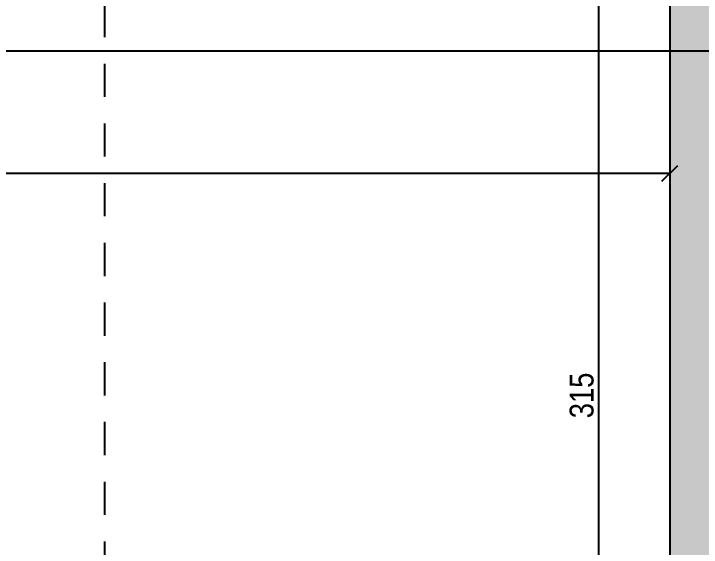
# Model space of a CAD drawing. Header units: metres. Extents: x 493 to 630, y -132 to -15.
# Drawn here: x 565.747 to 568.339, y -90.992 to -88.981 of the extents above; entities that cross this region are included whole.
import ezdxf

# ---------------------------------------------------------------- set-up
doc = ezdxf.new("R2010")
doc.units = ezdxf.units.M
doc.header["$MEASUREMENT"] = 0
doc.header["$PDMODE"] = 3
doc.linetypes.add('HIDDEN', pattern=[0.375, 0.25, -0.125])
for name, color, linetype in [('a_caramida', 2, 'Continuous'), ('a_cote_100', 9, 'Continuous'), ('a_cote_50', 9, 'Continuous'), ('a_grinzi', 253, 'HIDDEN'), ('a_pereti_hasuri', 253, 'Continuous')]:
    doc.layers.add(name, color=color, linetype=linetype)
doc.layers.add('a_suprafete', color=7, linetype='Continuous', plot=False)
doc.styles.get("Standard").update_dxf_attribs({"font": 'ARIALN.TTF'})
doc.dimstyles.new('50 cote', dxfattribs={"dimtxt": 0.09, "dimasz": 0.06, "dimexe": 0, "dimexo": 0, "dimgap": 0.018, "dimtad": 1, "dimdec": 1, "dimlfac": 100, "dimrnd": 0.5, "dimdsep": 46, "dimtxsty": 'Standard', "dimblk": 'OBLIQUE', "dimcen": 0.00045, "dimclrd": 256, "dimclrt": 4, "dimadec": 1, "dimazin": 0, "dimtfac": 1, "dimtdec": 1, "dimtix": 1, "dimtofl": 0, "dimtmove": 0, "dimatfit": 3, "dimldrblk": 'OBLIQUE', "dimfxl": 0, "dimtolj": 1, "dimtzin": 0, "dimarcsym": 0})

# ---------------------------------------------------------------- blocks, each defined once
blk = doc.blocks.new('_Oblique')
at = {"color": 0, "linetype": 'ByBlock', "lineweight": -2}
blk.add_line((-0.5, -0.5), (0.5, 0.5), dxfattribs=at)
blk = doc.blocks.new('*D148')
at = {"layer": 'a_cote_100', "lineweight": -2, "ltscale": 30}
blk.add_line((554.2153, -89.5826), (568.2203, -89.5826), dxfattribs=at)
at = {"layer": 'Defpoints', "color": 0, "ltscale": 30}
for p in [(554.2153, -89.5826), (568.2203, -89.5826), (568.2203, -89.5826)]:
    blk.add_point(p, dxfattribs=at)
at = {"layer": 'a_cote_100', "lineweight": -2, "ltscale": 30, "xscale": 0.06, "yscale": 0.06, "zscale": 0.06, "rotation": 180}
blk.add_blockref('_Oblique', (554.2153, -89.5826), dxfattribs=at)
at = {"layer": 'a_cote_100', "lineweight": -2, "ltscale": 30, "xscale": 0.06, "yscale": 0.06, "zscale": 0.06}
blk.add_blockref('_Oblique', (568.2203, -89.5826), dxfattribs=at)
at = {"layer": 'a_cote_100', "color": 4, "ltscale": 30, "insert": (561.2178, -89.5186), "char_height": 0.09, "attachment_point": 5}
blk.add_mtext('\\A1;1400.5', dxfattribs=at)
blk = doc.blocks.new('*D162')
at = {"layer": 'a_cote_50', "lineweight": -2, "ltscale": 0.3}
blk.add_line((567.9522, -91.9946), (567.9522, -88.8446), dxfattribs=at)
at = {"layer": 'Defpoints', "color": 0, "ltscale": 0.3}
for p in [(567.9522, -88.8446), (568.1683, -88.8446), (568.1683, -91.9946)]:
    blk.add_point(p, dxfattribs=at)
at = {"layer": 'a_cote_50', "lineweight": -2, "ltscale": 0.3, "xscale": 0.06, "yscale": 0.06, "zscale": 0.06}
for p, rotation in [((567.9522, -88.8446), 90), ((567.9522, -91.9946), 270)]:
    blk.add_blockref('_Oblique', p, dxfattribs=dict(at, rotation=rotation))
at = {"layer": 'a_cote_50', "color": 4, "ltscale": 0.3, "insert": (567.8883, -90.4196), "char_height": 0.09, "attachment_point": 5, "rotation": 90}
blk.add_mtext('\\A1;315', dxfattribs=at)

msp = doc.modelspace()

# ---------------------------------------------------------------- hatches: boundary and pattern name
at = {"layer": 'a_pereti_hasuri', "ltscale": 0.3}
h = msp.add_hatch(dxfattribs=at)
h.set_pattern_fill('ANSI33', color=256, scale=0.25, style=0)
h.set_pattern_definition([(45, (-4876.954644, 8292.469365), (-0.04419417382, 0.04419417382), []), (45, (-4876.91045, 8292.469365), (-0.04419417382, 0.04419417382), [0.03125, -0.015625])])
h.paths.add_polyline_path([(570.9453, -85.2546), (570.3353, -85.2546), (570.3353, -84.5746), (570.1653, -84.5746), (570.1653, -84.2846), (570.3153, -84.2846), (570.3153, -83.7146), (570.9453, -83.7146)])
h.paths.add_polyline_path([(568.4753, -84.5746), (568.4753, -84.6146), (568.1553, -84.6146), (568.1553, -84.0446), (568.4453, -84.0446), (568.4453, -84.1646), (568.5304, -84.1646), (568.5304, -84.5746)])
h.paths.add_polyline_path([(570.9453, -86.4046), (570.3353, -86.4046), (570.3353, -88.5646), (569.4803, -88.5646), (569.4803, -88.8446), (568.2203, -88.8446), (568.2203, -91.9946), (567.9853, -91.9946), (567.9853, -92.7946), (568.7453, -92.7946), (568.7453, -89.1211), (570.9453, -89.1211)])

# ---------------------------------------------------------------- linework, layer by layer
at = {"layer": 'a_caramida', "ltscale": 0.3}
msp.add_lwpolyline([(570.9453, -86.4046), (570.3353, -86.4046), (570.3353, -88.5646), (569.4803, -88.5646), (569.4803, -88.8446), (568.2203, -88.8446), (568.2203, -91.9946), (567.9853, -91.9946), (567.9853, -92.7946), (568.7453, -92.7946), (568.7453, -89.1211), (570.9453, -89.1211)], close=True, dxfattribs=at)
at = {"layer": 'a_cote_50', "ltscale": 0.3}
msp.add_lwpolyline([(568.7453, -89.1211), (570.9453, -89.1211), (570.9453, -40.2745), (567.4818, -40.5631), (568.5645, -28.8028), (539.9527, -21.8688), (539.835, -22.3547), (536.1514, -21.462), (536.2469, -30.2915), (538.1811, -30.7603), (536.881, -36.125), (548.6367, -38.9739), (557.2625, -41.0914), (557.2618, -51.3164), (560.1356, -51.3166), (560.1356, -58.222), (560.1356, -71.7996), (557.2551, -71.7996), (557.3251, -78.5696), (553.7851, -78.5696), (553.7851, -89.1211), (570.9453, -89.1211)], dxfattribs=at)
at = {"layer": 'a_grinzi', "ltscale": 0.5}
msp.add_lwpolyline([(566.0903, -91.9946), (566.0903, -82.9996)], dxfattribs=at)
at = {"layer": 'a_suprafete', "ltscale": 0.3}
msp.add_lwpolyline([(568.2203, -88.8446), (568.2203, -91.9946), (566.7605, -91.9946), (565.5403, -91.9946), (565.5403, -91.7496), (565.3053, -91.7496), (565.3053, -92.0096), (554.6203, -92.0096)], dxfattribs=at)

# ---------------------------------------------------------------- dimensions: what is measured, and where the dimension line sits
at = {"layer": 'a_cote_100', "ltscale": 30}
dim = msp.add_linear_dim(base=(568.2203, -89.5826), p1=(554.2153, -89.5826), p2=(568.2203, -89.5826), angle=180, dimstyle='50 cote', dxfattribs=at)
dim.commit()
dim.dimension.update_dxf_attribs({"geometry": '*D148', "text_midpoint": (561.2178, -89.5186)})
at = {"layer": 'a_cote_50', "ltscale": 0.3}
dim = msp.add_linear_dim(base=(567.9522, -88.8446), p1=(568.1683, -91.9946), p2=(568.1683, -88.8446), angle=270, dimstyle='50 cote', dxfattribs=at)
dim.commit()
dim.dimension.update_dxf_attribs({"geometry": '*D162', "text_midpoint": (567.8883, -90.4196)})

doc.saveas('drawing.dxf')
